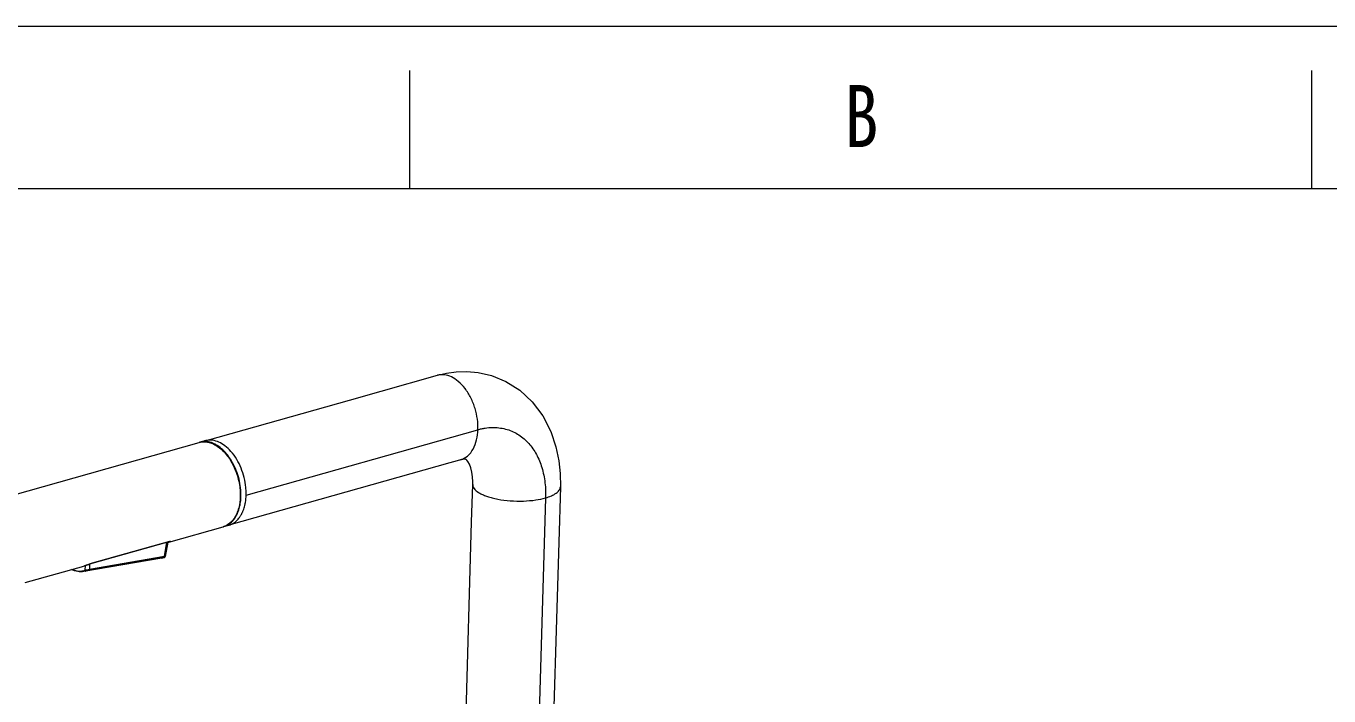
# Model space of a CAD drawing. Header units: inches. Extents: x 21126 to 21898, y -6726 to -5634.
# Drawn here: x 21234.6 to 21442.6, y -5740.5 to -5633.5 of the extents above; entities that cross this region are included whole.
import ezdxf

# ---------------------------------------------------------------- set-up
doc = ezdxf.new("R2010")
doc.units = ezdxf.units.IN
doc.header["$LTSCALE"] = 4.84
doc.header["$MEASUREMENT"] = 0
doc.layers.get('0').update_dxf_attribs({"linetype": 'CONTINUOUS', "lineweight": 13})
doc.styles.get("Standard").update_dxf_attribs({"font": 'txt', "width": 0.8})

msp = doc.modelspace()

# ---------------------------------------------------------------- linework, layer by layer
at = {"color": 7, "linetype": 'Continuous'}
for p, q in [((21125.82, -5633.52), (21898.02, -5633.52)), ((21295.86, -5659.51), (21295.86, -5640.62)), ((21439.9, -5659.51), (21439.9, -5640.62)), ((21872.02, -5659.51), (21151.82, -5659.51)), ((21291.29, -5691.82), (21300.24, -5689.29)), ((21300.24, -5689.29), (21300.24, -5689.29)), ((21263.15, -5699.76), (21269.37, -5698)), ((21269.69, -5708.43), (21306.72, -5697.99)), ((21218.2, -5712.44), (21262.22, -5700.02)), ((21263.14, -5699.76), (21262.32, -5700)), ((21302.23, -5703.28), (21266.95, -5713.23)), ((21303.41, -5702.94), (21302.23, -5703.28)), ((21303.93, -5702.8), (21303.41, -5702.94)), ((21303.93, -5702.8), (21303.93, -5702.8)), ((21305.71, -5712.74), (21305.89, -5706.76)), ((21305.89, -5706.76), (21305.89, -5706.76)), ((21319.88, -5707.13), (21319.62, -5715.93)), ((21319.88, -5707.13), (21319.88, -5707.13)), ((21317.53, -5708.88), (21315.89, -5764.66)), ((21257.36, -5715.94), (21266.02, -5713.49)), ((21266.14, -5713.45), (21266.13, -5713.46)), ((21266.14, -5713.46), (21266.13, -5713.46)), ((21266.14, -5713.46), (21266.96, -5713.22)), ((21304.25, -5762.52), (21305.71, -5712.74)), ((21257.44, -5715.85), (21244.76, -5719.43)), ((21244.76, -5719.43), (21257.43, -5715.86)), ((21257.19, -5715.93), (21256.79, -5718.24)), ((21257.43, -5715.86), (21257.44, -5715.85)), ((21257.48, -5715.9), (21257.54, -5715.88)), ((21257.54, -5715.83), (21257.49, -5715.84)), ((21256.64, -5718.26), (21257.03, -5715.97)), ((21234.4, -5722.42), (21243.78, -5719.77)), ((21243.9, -5719.73), (21243.78, -5719.77)), ((21256.22, -5718.49), (21243.79, -5720.64)), ((21244.03, -5719.69), (21243.9, -5719.73)), ((21243.98, -5719.7), (21243.96, -5720.45)), ((21244.55, -5719.5), (21244.15, -5719.65)), ((21244.7, -5719.45), (21244.56, -5719.5)), ((21244.61, -5720.44), (21256.58, -5718.37)), ((21256.64, -5718.26), (21244.67, -5720.34)), ((21244.69, -5719.45), (21244.67, -5720.34)), ((21244.76, -5719.43), (21244.76, -5719.43)), ((21256.58, -5718.41), (21256.57, -5718.41)), ((21256.64, -5718.26), (21256.79, -5718.24)), ((21244.11, -5720.57), (21243.79, -5720.64))]:
    msp.add_line(p, q, dxfattribs=at)
for points in [[(21300.24, -5689.29), (21301.72, -5688.95), (21303.25, -5688.75), (21304.93, -5688.7), (21306.77, -5688.87), (21308.86, -5689.34), (21311.19, -5690.3), (21313.39, -5691.7), (21315.38, -5693.56), (21317.06, -5695.79), (21318.35, -5698.29), (21319.17, -5700.75), (21319.63, -5702.95), (21319.85, -5704.99), (21319.88, -5707.13)], [(21269.37, -5698), (21286.23, -5693.25), (21291.29, -5691.82)], [(21305.89, -5706.76), (21305.89, -5706.31), (21305.85, -5705.52), (21305.74, -5704.76), (21305.57, -5704.09), (21305.35, -5703.51), (21305.1, -5703.08), (21304.92, -5702.86), (21304.82, -5702.77), (21304.77, -5702.74), (21304.73, -5702.72), (21304.7, -5702.71), (21304.65, -5702.7), (21304.58, -5702.7), (21304.5, -5702.7), (21304.37, -5702.71), (21304.21, -5702.73), (21304.08, -5702.76), (21303.93, -5702.8)], [(21257.43, -5715.86), (21257.48, -5715.84), (21257.53, -5715.83), (21257.56, -5715.83), (21257.58, -5715.83)], [(21319.62, -5715.93), (21318.44, -5756.3), (21318.25, -5762.93)], [(21243.9, -5719.73), (21243.99, -5719.7), (21244.18, -5719.63), (21244.38, -5719.56), (21244.56, -5719.5), (21244.71, -5719.45), (21244.76, -5719.43)], [(21256.58, -5718.41), (21256.6, -5718.4), (21256.64, -5718.39), (21256.67, -5718.38), (21256.7, -5718.36), (21256.73, -5718.35), (21256.76, -5718.32), (21256.79, -5718.28), (21256.79, -5718.24)]]:
    msp.add_lwpolyline(points, dxfattribs=at)
for centre, radius, start, end in [((21262.98, -5702.74), 2.83, 92.333, 105.6871), ((21262.99, -5702.95), 3.04, 84.3501, 92.2947), ((21263.91, -5702.44), 2.79, 106.0431, 107.6811), ((21263.91, -5702.51), 2.85, 105.4858, 105.7539), ((21263.91, -5702.44), 2.79, 105.752, 106.043), ((21263.91, -5702.44), 2.79, 101.2841, 105.7509), ((21262.96, -5703.19), 3.28, 77.8252, 84.3265), ((21262.75, -5703.92), 4.04, 67.3402, 69.3139), ((21262.25, -5708.35), 7.43, 347.9551, 350.31), ((21263.99, -5708.86), 5.62, 336.6848, 338.6928), ((21265.26, -5710.83), 2.77, 285.7562, 288.2653), ((21265.25, -5710.78), 2.82, 285.757, 287.177), ((21265.25, -5710.77), 2.83, 287.177, 288.3617), ((21266.2, -5710.55), 2.79, 285.0227, 286.0407), ((21266.19, -5710.49), 2.84, 285.7534, 286.9885), ((21266.19, -5710.54), 2.8, 286.05, 293.711), ((21265.97, -5710.19), 3.21, 307.4692, 309.9575), ((21265.22, -5709.51), 4.23, 323.7853, 326.8717), ((21256.59, -5713.21), 2.83, 282.1068, 285.7538), ((21256.61, -5713.27), 2.77, 285.7492, 287.6963), ((21257.91, -5717.45), 1.66, 104.4904, 106.4), ((21256.61, -5713.28), 2.76, 287.6967, 288.2698), ((21239.78, -5707.75), 12.67, 289.5776, 290.1496), ((21246.73, -5725.82), 6.68, 108.9376, 109.0582), ((21245.66, -5722.56), 3.25, 106.8096, 107.1432), ((21245.49, -5722), 2.67, 105.9626, 106.8274), ((21245.37, -5721.57), 2.23, 105.7507, 105.9427), ((21255.64, -5715.12), 3.42, 279.8381, 285.9537), ((21255.65, -5715.21), 3.33, 279.8295, 285.6803), ((21255.64, -5715.17), 3.37, 285.6709, 285.9409), ((21256.18, -5717.05), 1.42, 285.9328, 286.3313)]:
    msp.add_arc(centre, radius, start, end, dxfattribs=at)
for points, knots in [([(21306.72, -5697.99), (21306.76, -5696.85), (21306.5, -5695.09), (21305.64, -5692.91), (21304.74, -5691.43), (21303.68, -5690.29), (21302.55, -5689.53), (21301.39, -5689.16), (21300.61, -5689.2), (21300.24, -5689.29)], [0, 0, 0, 0, 0.279026, 0.430703, 0.575614, 0.704259, 0.812259, 0.906627, 1, 1, 1, 1]), ([(21303.93, -5702.8), (21304.35, -5702.68), (21305.17, -5702.23), (21306.04, -5701.07), (21306.57, -5699.6), (21306.7, -5698.53), (21306.72, -5697.99)], [0, 0, 0, 0, 0.216725, 0.457991, 0.724004, 1, 1, 1, 1]), ([(21306.72, -5697.99), (21306.91, -5697.93), (21307.29, -5697.83), (21308.05, -5697.69), (21309.34, -5697.58), (21311.14, -5697.77), (21313.09, -5698.61), (21314.73, -5699.94), (21316.01, -5701.69), (21316.92, -5703.79), (21317.37, -5705.77), (21317.53, -5707.49), (21317.54, -5708.41), (21317.53, -5708.88)], [0, 0, 0, 0, 0.032974, 0.065183, 0.127527, 0.245708, 0.359302, 0.473047, 0.590146, 0.714068, 0.849054, 0.922155, 1, 1, 1, 1]), ([(21262.22, -5700.02), (21262.5, -5699.94), (21263.1, -5699.87), (21264.03, -5700.04), (21264.95, -5700.46), (21266.16, -5701.37), (21267.45, -5703.02), (21268.47, -5705.43), (21268.9, -5708.01), (21268.71, -5710.12), (21268.19, -5711.55), (21267.65, -5712.42), (21266.96, -5713.08), (21266.42, -5713.36), (21266.14, -5713.46)], [0, 0, 0, 0, 0.048668, 0.099721, 0.154954, 0.215269, 0.350191, 0.498002, 0.646302, 0.782512, 0.843597, 0.899543, 0.951118, 1, 1, 1, 1]), ([(21268.56, -5705.87), (21268.44, -5705.41), (21268.16, -5704.52), (21267.58, -5703.26), (21266.97, -5702.32), (21266.42, -5701.65), (21265.87, -5701.08), (21265.27, -5700.6), (21264.63, -5700.24), (21264.15, -5700.05), (21263.68, -5699.93), (21263.07, -5699.86), (21262.6, -5699.92), (21262.32, -5700)], [0, 0, 0, 0, 0.150355, 0.297934, 0.439183, 0.506562, 0.571502, 0.693075, 0.749663, 0.803577, 0.855083, 0.904599, 1, 1, 1, 1]), ([(21269.65, -5707.2), (21269.55, -5706.15), (21269.04, -5704.09), (21267.74, -5701.85), (21266.39, -5700.56), (21265.39, -5699.95), (21264.38, -5699.63), (21263.69, -5699.64), (21263.36, -5699.71)], [0, 0, 0, 0, 0.294401, 0.583517, 0.707327, 0.812591, 0.906795, 1, 1, 1, 1]), ([(21263.65, -5699.99), (21263.7, -5700), (21263.88, -5700.04), (21264.05, -5700.1), (21264.18, -5700.14)], [0, 0, 0, 0, 0.245645, 1, 1, 1, 1]), ([(21264.31, -5700.2), (21264.86, -5700.43), (21265.94, -5701.18), (21267.23, -5702.78), (21268.19, -5704.79), (21268.74, -5706.99), (21268.82, -5709.18), (21268.47, -5710.86), (21267.93, -5711.98), (21267.43, -5712.65), (21266.83, -5713.16), (21266.37, -5713.38), (21266.14, -5713.46)], [0, 0, 0, 0, 0.113318, 0.243739, 0.386053, 0.531655, 0.671115, 0.796579, 0.852911, 0.904978, 0.953555, 1, 1, 1, 1]), ([(21268.87, -5708.66), (21268.88, -5708.2), (21268.84, -5707.26), (21268.67, -5706.33), (21268.56, -5705.87)], [0, 0, 0, 0, 0.492001, 1, 1, 1, 1]), ([(21269.69, -5708.43), (21269.7, -5708.33), (21269.7, -5707.92), (21269.68, -5707.51), (21269.65, -5707.2)], [0, 0, 0, 0, 0.240655, 1, 1, 1, 1]), ([(21305.89, -5706.76), (21305.87, -5707.36), (21306.69, -5708), (21307.6, -5708.43), (21308.27, -5708.68), (21309.03, -5708.9), (21310.25, -5709.17), (21311.91, -5709.38), (21313.94, -5709.42), (21315.84, -5709.26), (21317.01, -5709.03), (21317.53, -5708.88)], [0, 0, 0, 0, 0.142972, 0.192952, 0.248573, 0.312634, 0.384437, 0.545444, 0.714367, 0.870853, 1, 1, 1, 1]), ([(21317.53, -5708.88), (21317.84, -5708.79), (21318.42, -5708.59), (21319.08, -5708.25), (21319.49, -5707.92), (21319.76, -5707.61), (21319.88, -5707.31), (21319.88, -5707.13)], [0, 0, 0, 0, 0.317262, 0.594659, 0.713948, 0.819767, 1, 1, 1, 1]), ([(21266.14, -5713.46), (21266.34, -5713.4), (21266.72, -5713.24), (21267.25, -5712.88), (21267.71, -5712.4), (21268.1, -5711.81), (21268.42, -5711.13), (21268.66, -5710.37), (21268.82, -5709.54), (21268.86, -5708.96), (21268.87, -5708.66)], [0, 0, 0, 0, 0.103703, 0.210388, 0.322565, 0.441992, 0.56967, 0.705445, 0.849083, 1, 1, 1, 1]), ([(21268.76, -5711.82), (21268.8, -5711.77), (21268.94, -5711.53), (21269.07, -5711.28), (21269.15, -5711.09)], [0, 0, 0, 0, 0.24487, 1, 1, 1, 1]), ([(21269.23, -5710.9), (21269.26, -5710.82), (21269.38, -5710.5), (21269.47, -5710.16), (21269.52, -5709.9)], [0, 0, 0, 0, 0.246571, 1, 1, 1, 1]), ([(21267.32, -5713.1), (21267.37, -5713.08), (21267.58, -5712.97), (21267.78, -5712.85), (21267.93, -5712.74)], [0, 0, 0, 0, 0.2457, 1, 1, 1, 1]), ([(21268.04, -5712.65), (21268.09, -5712.6), (21268.31, -5712.41), (21268.5, -5712.19), (21268.63, -5712.01)], [0, 0, 0, 0, 0.243403, 1, 1, 1, 1]), ([(21257.39, -5715.87), (21257.4, -5715.87), (21257.41, -5715.89), (21257.42, -5715.89), (21257.43, -5715.9)], [0, 0, 0, 0, 0.280051, 1, 1, 1, 1]), ([(21257.54, -5715.88), (21257.56, -5715.87), (21257.58, -5715.86), (21257.61, -5715.85), (21257.63, -5715.84), (21257.64, -5715.83), (21257.63, -5715.82), (21257.61, -5715.82), (21257.58, -5715.82), (21257.56, -5715.82), (21257.54, -5715.83)], [0, 0, 0, 0, 0.204503, 0.361299, 0.468634, 0.527093, 0.562887, 0.642887, 0.78581, 1, 1, 1, 1]), ([(21256.64, -5718.26), (21256.64, -5718.29), (21256.63, -5718.33), (21256.59, -5718.36), (21256.58, -5718.37)], [0, 0, 0, 0, 0.567673, 1, 1, 1, 1]), ([(21256.58, -5718.41), (21256.6, -5718.4), (21256.64, -5718.39), (21256.67, -5718.38), (21256.68, -5718.37), (21256.68, -5718.37), (21256.68, -5718.36), (21256.68, -5718.36), (21256.67, -5718.36), (21256.66, -5718.36), (21256.64, -5718.36), (21256.61, -5718.36), (21256.59, -5718.36), (21256.58, -5718.37)], [0, 0, 0, 0, 0.353842, 0.458638, 0.491202, 0.511246, 0.525333, 0.547656, 0.584163, 0.636445, 0.70495, 0.78901, 1, 1, 1, 1]), ([(21243.78, -5720.64), (21243.63, -5720.67), (21243.3, -5720.7), (21242.62, -5720.64), (21242.12, -5720.48), (21241.8, -5720.34)], [0, 0, 0, 0, 0.238839, 0.483473, 1, 1, 1, 1]), ([(21241.9, -5720.3), (21242.24, -5720.44), (21242.77, -5720.58), (21243.47, -5720.57), (21243.8, -5720.5), (21243.96, -5720.45)], [0, 0, 0, 0, 0.517189, 0.761006, 1, 1, 1, 1]), ([(21244.67, -5720.34), (21244.55, -5720.36), (21244.31, -5720.4), (21244.08, -5720.44), (21243.96, -5720.45)], [0, 0, 0, 0, 0.524198, 1, 1, 1, 1]), ([(21243.96, -5720.45), (21243.97, -5720.49), (21244, -5720.54), (21244.06, -5720.57), (21244.09, -5720.57), (21244.11, -5720.57)], [0, 0, 0, 0, 0.535086, 0.777033, 1, 1, 1, 1]), ([(21244.61, -5720.44), (21244.52, -5720.45), (21244.36, -5720.5), (21244.19, -5720.54), (21244.11, -5720.57)], [0, 0, 0, 0, 0.522449, 1, 1, 1, 1]), ([(21244.61, -5720.44), (21244.63, -5720.43), (21244.66, -5720.4), (21244.67, -5720.36), (21244.67, -5720.34)], [0, 0, 0, 0, 0.432322, 1, 1, 1, 1])]:
    msp.add_open_spline(points, degree=3, knots=knots, dxfattribs=at)
for points in [[(21269.58, -5709.6), (21269.65, -5709.22), (21269.68, -5708.82), (21269.69, -5708.43)], [(21257.43, -5715.9), (21257.45, -5715.9), (21257.46, -5715.91), (21257.48, -5715.9)]]:
    msp.add_open_spline(points, degree=3, dxfattribs=at)

# ---------------------------------------------------------------- texts
at = {"insert": (21367.97, -5647.89), "char_height": 9.91, "attachment_point": 5}
msp.add_mtext_dynamic_manual_height_columns('B', width=10, gutter_width=12.5, heights=[0], dxfattribs=at)

doc.saveas('drawing.dxf')
